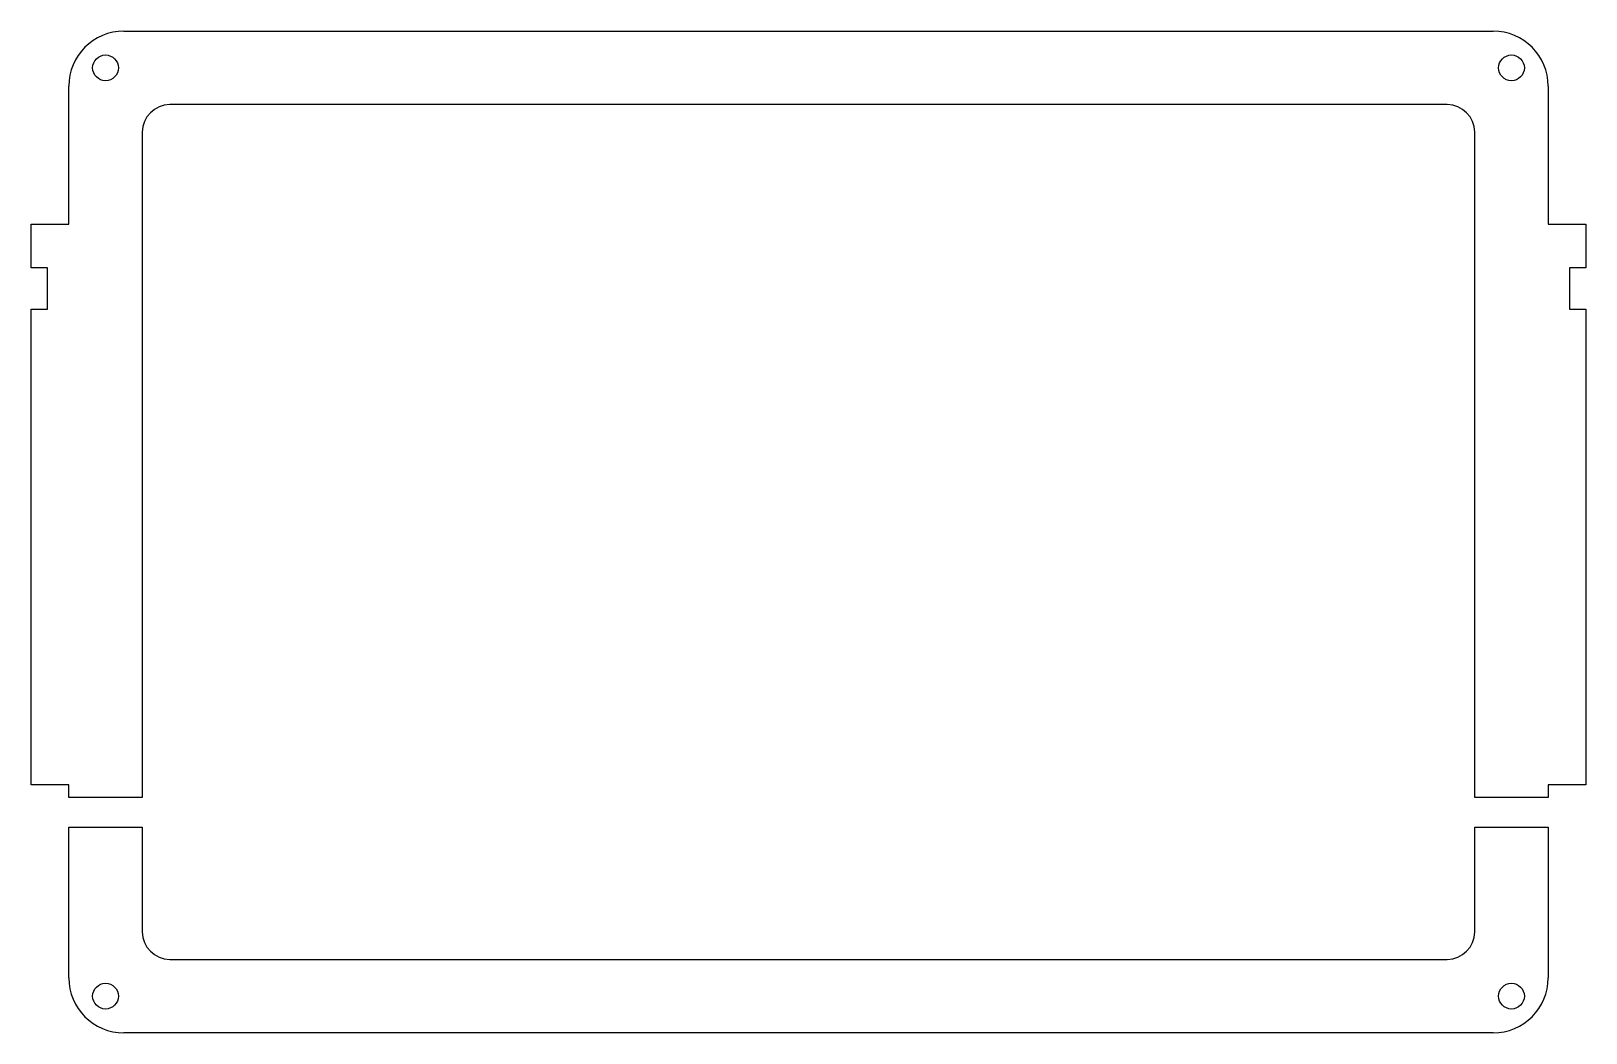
# Model space of a CAD drawing. Header units: millimetres. Extents: x -85 to 85, y -54 to 54.
import ezdxf

# ---------------------------------------------------------------- set-up
doc = ezdxf.new("R2010")
doc.units = ezdxf.units.MM

msp = doc.modelspace()

# ---------------------------------------------------------------- linework, layer by layer
for p, q in [((-74.5, 54.5), (74.5, 54.5)), ((-80.5, 33.5), (-80.5, 48.5)), ((80.5, 48.5), (80.5, 33.5)), ((69.5, 46.5), (-69.5, 46.5)), ((-72.5, 43.5), (-72.5, -28.9)), ((72.5, -28.9), (72.5, 43.5)), ((-84.6, 28.75), (-84.6, 33.5)), ((-84.6, 33.5), (-80.5, 33.5)), ((80.5, 33.5), (84.6, 33.5)), ((84.6, 33.5), (84.6, 28.75)), ((-82.8, 28.75), (-84.6, 28.75)), ((-82.8, 24.25), (-82.8, 28.75)), ((84.6, 28.75), (82.8, 28.75)), ((82.8, 28.75), (82.8, 24.25)), ((-84.6, -27.5), (-84.6, 24.25)), ((-84.6, 24.25), (-82.8, 24.25)), ((82.8, 24.25), (84.6, 24.25)), ((84.6, 24.25), (84.6, -27.5)), ((-80.5, -27.5), (-84.6, -27.5)), ((-80.5, -28.9), (-80.5, -27.5)), ((84.6, -27.5), (80.5, -27.5)), ((80.5, -27.5), (80.5, -28.9)), ((-72.5, -28.9), (-80.5, -28.9)), ((80.5, -28.9), (72.5, -28.9)), ((-80.5, -48.5), (-80.5, -32.1)), ((-80.5, -32.1), (-72.5, -32.1)), ((-72.5, -32.1), (-72.5, -43.5)), ((72.5, -43.5), (72.5, -32.1)), ((72.5, -32.1), (80.5, -32.1)), ((80.5, -32.1), (80.5, -48.5)), ((-69.5, -46.5), (69.5, -46.5)), ((74.5, -54.5), (-74.5, -54.5))]:
    msp.add_line(p, q)
for centre in [(-76.5, 50.5), (76.5, 50.5), (-76.5, -50.5), (76.5, -50.5)]:
    msp.add_circle(centre, 1.4)
for centre, radius, start, end in [((-74.5, 48.5), 6, 90, 180), ((74.5, 48.5), 6, 0, 90), ((-69.5, 43.5), 3, 90, 180), ((69.5, 43.5), 3, 0, 90), ((-69.5, -43.5), 3, 180, 270), ((69.5, -43.5), 3, -90, 0), ((-74.5, -48.5), 6, 180, 270), ((74.5, -48.5), 6, -90, 0)]:
    msp.add_arc(centre, radius, start, end)

doc.saveas('drawing.dxf')
